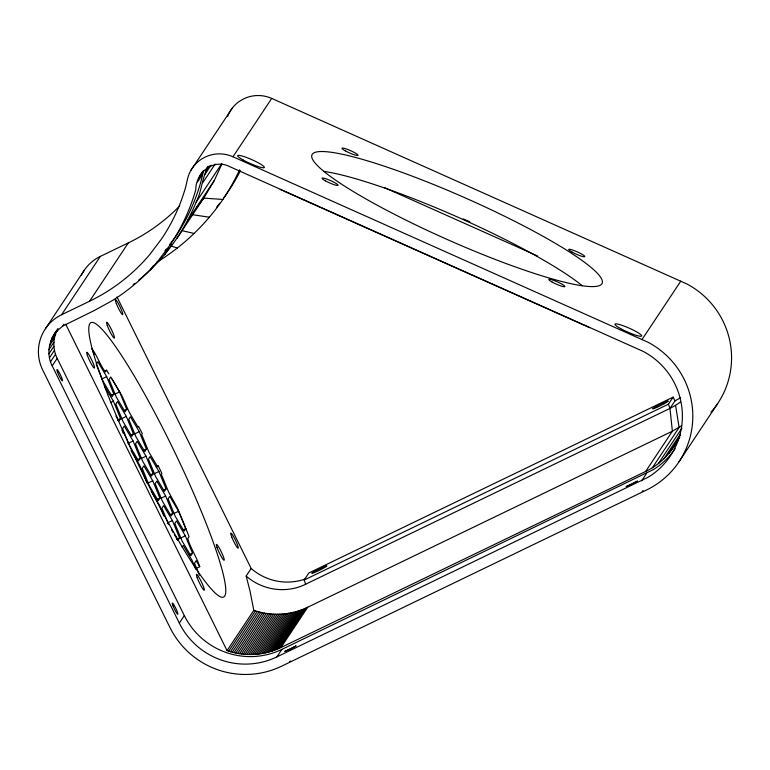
<?xml version="1.0" encoding="UTF-8"?>
<svg xmlns="http://www.w3.org/2000/svg" width="770" height="770" viewBox="0 0 770 770"><rect width="100%" height="100%" fill="white"/><g stroke="black" fill="none" stroke-linecap="round" stroke-linejoin="round"><path stroke-width="1.16" d="M54.073 334.594L56.556 331.389L62.678 326.095L94.421 310.445L112.035 300.772A196.234 194.165 33.6 0 0 157.994 260.982L170.228 244.754A196.234 194.165 33.6 0 0 195.792 189.622C195.58 172.913 213.29 158.447 229.133 166.378L643.402 351.495A73.054 72.284 33.6 0 1 648.504 477.044L276.892 656.897A73.063 72.293 33.6 0 1 179.323 623.094L52.206 365.885C45.805 353.815 49.27 339.021 57.817 328.954M675.155 448.679A73.054 72.284 33.6 0 1 653.489 469.527L281.887 649.389A73.063 72.293 33.6 0 1 184.309 615.577L57.192 358.377C52.591 349.185 52.697 337.683 58.048 328.829M198.593 178.467L203.588 170.95L200.778 182.115A196.234 194.165 33.6 0 1 175.223 237.237L169.747 244.504M138.475 280.29C164.029 259.75 183.693 232.396 196.158 202.144C201.865 191.056 201.827 177.745 208.121 167.052M176.956 238.402L203.713 198.131L214.272 180.507L221.952 163.943M680.295 434.53C673.827 450.604 661.228 463.954 645.635 471.471L280.963 647.522C264.331 655.626 244.504 656.714 227.044 650.621L65.748 324.266M45.401 328.752L84.161 270.405M61.581 314.738L89.561 301.234A185.791 183.828 33.6 0 0 149.977 254.283L161.565 238.912A185.791 183.828 33.6 0 0 185.763 186.715L187.457 179.237A33.148 32.802 33.6 0 1 232.964 156.772L648.244 342.352A83.507 82.621 33.6 0 1 692.808 417.176A83.507 82.621 33.6 0 1 646.473 490.038L281.502 666.233A83.507 82.621 33.6 0 1 169.997 627.588L42.725 370.081A41.753 41.311 33.6 0 1 61.581 314.738L100.341 256.4L128.321 242.897A185.791 183.828 33.6 0 0 179.862 205.754M52.042 338.097L57.028 330.58M56.556 331.389L57.808 329.512M50.483 341.832L55.479 334.324M49.434 345.749L54.42 338.242M62.678 326.095L63.92 324.218M48.905 349.772L53.9 342.265M48.914 353.834L53.9 346.327M49.444 357.867L54.439 350.36M89.561 301.234L128.321 242.897M50.512 361.804L55.498 354.287M52.206 365.885L57.192 358.377M190.941 170.285L232.386 107.954M200.017 175.493L203.107 170.882M197.524 181.98L202.51 174.472M206.649 168.255L207.89 166.378M205.532 171.72L209.45 165.82M204.522 175.021L211.047 165.194M202.789 182.692L215.186 164.029M150.564 269.827L153.172 265.891M196.158 202.144L221.606 163.837M164.597 254.812L169.159 247.93M170.468 245.967L171.768 244.003M187.514 220.788L214.272 180.507M232.964 156.772L271.723 98.425L687.004 284.014A83.507 82.621 33.6 0 1 710.979 412.229M96.163 364.239L97.838 361.717L106.664 376.626L113.816 394.048L112.141 396.569L103.315 381.66L96.606 365.327M108.868 373.864L106.587 370.226L105.394 372.016C99.869 364.682 97.232 355.721 91.774 348.464M104.576 386.271L113.402 401.17L120.563 418.591L118.888 421.113L115.943 416.147M126.742 409.293L125.067 411.815L116.241 396.906L109.09 379.485L110.764 376.963L119.591 391.872L126.742 409.293L123.691 410.766M133.48 433.837L131.805 436.359L122.979 421.459L115.827 404.029L117.502 401.517L126.328 416.416L133.48 433.837L130.428 435.31M140.227 458.391L138.552 460.912L129.726 446.003L122.574 428.582L124.249 426.06L133.075 440.969L140.227 458.391L137.175 459.863M146.406 449.083L144.731 451.605L135.905 436.706L128.754 419.275L130.428 416.762L139.255 431.662L146.406 449.083L143.355 450.556M153.153 473.637L151.478 476.158L142.652 461.249L135.501 443.828L137.175 441.306L146.002 456.215L153.153 473.637L150.102 475.109M195.667 568.664L199.728 566.701C196.687 556.979 190.662 548.529 187.755 538.663L189.064 536.7L188.034 534.043A152.393 19.048 64.2 0 0 177.119 507.449L168.495 491.741L161.344 474.32L161.883 473.512L158.293 465.898L157.658 466.851L148.831 451.952L141.68 434.521L142.296 433.597L138.494 426.291L137.984 427.061L129.167 412.152L122.343 396.608A152.393 19.048 64.2 0 0 112.141 379.196M159.891 498.18L158.216 500.702L149.399 485.803L142.238 468.372L143.913 465.86L152.739 480.759L159.891 498.18L156.839 499.663M166.07 488.883L164.405 491.404L155.578 476.495L148.427 459.074L150.092 456.552L158.918 471.461L166.07 488.883L164.039 489.864M172.817 513.426L171.142 515.948L162.316 501.049L155.165 483.618L156.839 481.106L165.666 496.005L172.817 513.426L169.766 514.909M168.611 524.505L161.912 508.171L163.587 505.649L172.413 520.559L179.564 537.98L177.889 540.501L174.357 534.534M185.743 528.672L184.069 531.194L175.242 516.295L168.091 498.864L169.766 496.352L178.592 511.251L185.743 528.672L182.692 530.155M182.134 547.124L183.25 545.449L192.077 560.348L195.657 569.059M192.481 553.226L190.816 555.747L181.99 540.838L174.838 523.417L176.503 520.895L185.329 535.804L192.481 553.226L189.43 554.698M179.323 623.094L184.309 615.577M227.044 650.621L253.802 610.35L250.058 591.283L246.15 576.027L251.164 568.472L116.992 296.979M228.69 651.17L255.447 610.889C272.503 616.375 291.609 615.086 307.721 607.241L672.393 431.19L681.72 425.685M230.471 651.709L257.228 611.428M232.261 652.2L259.018 611.929M234.061 652.652L260.818 612.371M235.87 653.047L262.628 612.766M237.699 653.403L264.457 613.122M239.528 653.701L266.285 613.43M241.356 653.961L268.124 613.68M243.205 654.173L269.962 613.892M245.053 654.327L271.81 614.056M246.9 654.442L273.658 614.162M248.749 654.51L275.506 614.229M250.606 654.519L277.364 614.248M252.454 654.49L279.212 614.21M254.302 654.413L281.06 614.133M305.671 584.286L304.169 580.041L308.847 572.996L673.134 397.128L674.982 400.862L669.958 408.418L303.101 585.441A54.275 53.707 33.6 0 1 247.141 576.884L246.15 576.027M256.15 654.279L282.908 613.998M257.989 654.105L284.746 613.825M259.827 653.874L286.584 613.603M261.656 653.605L288.413 613.324M263.475 653.287L290.232 613.007M265.294 652.922L292.051 612.641M267.094 652.498L293.851 612.227M268.884 652.036L295.642 611.765M270.655 651.535L297.413 611.255M272.416 650.977L299.174 610.697M274.159 650.381L300.916 610.1M275.891 649.726L302.649 609.455M277.604 649.043L304.362 608.762M279.289 648.301L306.046 608.021M280.963 647.522L307.721 607.241M276.892 656.897L281.887 649.389M642.055 339.464L680.815 281.117M304.169 580.041L668.447 404.183L673.134 397.128M645.635 471.471L672.393 431.19L669.958 408.418L668.447 404.183M641.622 480.827L646.607 473.309M652.373 467.765L679.13 427.485L675.559 405.338A54.237 53.669 33.6 0 0 680.179 402.123M658.417 463.559L681.912 428.197M663.981 458.747L680.295 434.184M668.995 453.376L679.814 437.273M673.423 447.505L677.995 440.632M678.832 462.029L717.592 403.682M206.822 169.015L208.497 166.541M196.841 207.245L203.713 198.131L222.915 199.44A215.051 212.79 33.6 0 0 239.566 169.823M165.001 250.799L166.349 249.018M157.042 261.983L159.14 260.828C184.309 244.937 206.091 223.983 222.915 199.44M133.143 284.582L135.019 283.273M674.982 400.862L680.584 397.782M669.958 408.418L675.559 405.338M104.556 371.207L106.587 370.226M101.573 379.081L106.664 376.626M110.764 395.52L113.816 394.048M114.499 394.327L119.591 391.872M110.351 402.643L113.402 401.17M117.502 420.074L120.563 418.591M121.246 418.87L126.328 416.416M134.163 434.116L139.255 431.662M127.984 443.424L133.075 440.969M140.91 458.67L146.002 456.215M156.252 466.88L158.293 465.898M153.836 473.916L158.918 471.461M147.657 483.214L152.739 480.759M160.574 498.459L165.666 496.005M173.5 513.706L178.592 511.251M167.321 523.013L172.413 520.559M176.513 539.452L179.564 537.98M180.247 538.259L185.329 535.804M192.481 214.705L209.517 217.227M181.845 230.605L194.3 233.502M170.738 245.909L177.447 248.094M253.802 610.35L255.447 610.889M463.261 218.911L469.844 221.856M384.076 187.428L537.585 255.977M280.232 189.459L589.714 327.664M251.164 568.472L252.165 569.319A54.275 53.707 33.6 0 0 305.498 578.905M130.996 450.614L139.822 465.513L146.974 482.934M199.728 566.701L196.177 560.695L194.502 563.207L199.42 575.19M151.247 491.395L159.486 505.312L163.952 516.198M171.412 529.568L173.183 532.551M92.169 349.426L94.142 354.248M121.939 430.074L123.277 433.346M227.622 116.289A33.148 32.802 33.6 0 1 239.383 101.37L243.541 98.926A33.148 32.802 33.6 0 1 271.723 98.425M643.21 490.663A12.522 0.914 -26.3 0 1 642.238 491.202M240.471 170.699A215.051 212.79 33.6 0 1 223.916 197.649M219.691 203.28A215.051 212.79 33.6 0 1 216.774 206.957M323.612 171.335A158.659 22.657 23.9 0 1 457.871 217.188A158.659 22.657 23.9 0 1 582.187 285.699M81.447 275.083A41.753 41.311 33.6 0 1 100.341 256.4M290.704 661.055A12.522 0.914 -26.3 0 1 289.645 661.526M284.91 651.324L290.001 649.37L296.123 645.857L284.91 651.324M626.26 486.525L631.352 484.58L637.473 481.058L626.26 486.525M312.158 572.986L311.994 573.13A8.354 0.616 -26.3 0 0 321.899 569.02A8.354 0.616 -26.3 0 0 324.468 566.604A8.354 0.616 -26.3 0 0 312.158 572.986M325.469 180.873A8.768 1.251 23.9 0 0 338.078 185.32A8.768 1.251 23.9 0 0 326.682 179.044A8.768 1.251 23.9 0 0 325.469 180.873M345.383 150.891A8.768 1.251 23.9 0 0 357.992 155.338A8.768 1.251 23.9 0 0 346.596 149.062A8.768 1.251 23.9 0 0 345.383 150.891M552.234 282.138A8.768 1.251 23.9 0 0 564.853 286.584A8.768 1.251 23.9 0 0 553.457 280.309A8.768 1.251 23.9 0 0 552.234 282.138M572.149 252.165A8.768 1.251 23.9 0 0 584.767 256.612A8.768 1.251 23.9 0 0 573.371 250.327A8.768 1.251 23.9 0 0 572.149 252.165M656.637 407.455A8.768 0.645 -26.3 0 0 668.331 401.083A8.768 0.645 -26.3 0 0 656.425 406.319A8.768 0.645 -26.3 0 0 656.637 407.455M370.457 201.49A158.659 22.657 23.9 0 0 601.543 284.217A158.659 22.657 23.9 0 0 399.37 171.421A158.659 22.657 23.9 0 0 370.457 201.49M620.639 328.607A14.611 2.089 23.9 0 0 641.66 336.018A14.611 2.089 23.9 0 0 622.67 325.556A14.611 2.089 23.9 0 0 620.639 328.607M243.32 160.112A14.611 2.089 23.9 0 0 264.351 167.523A14.611 2.089 23.9 0 0 245.351 157.061A14.611 2.089 23.9 0 0 243.32 160.112M231.789 537.094A8.354 1.04 64.2 0 0 238.103 548.202A8.354 1.04 64.2 0 0 233.618 536.709A8.354 1.04 64.2 0 0 231.789 537.094M116.328 303.553A8.354 1.04 64.2 0 0 122.642 314.661A8.354 1.04 64.2 0 0 118.147 303.168A8.354 1.04 64.2 0 0 116.328 303.553M57.673 372.516A6.266 0.78 64.2 0 0 62.409 380.842A6.266 0.78 64.2 0 0 59.04 372.228A6.266 0.78 64.2 0 0 57.673 372.516M173.048 605.961A6.266 0.78 64.2 0 0 177.783 614.296A6.266 0.78 64.2 0 0 174.415 605.672A6.266 0.78 64.2 0 0 173.048 605.961M87.366 355.384A8.768 1.097 64.2 0 0 94.161 368.022A8.768 1.097 64.2 0 0 90.282 357.126A8.768 1.097 64.2 0 0 87.366 355.384M107.28 325.412A8.768 1.097 64.2 0 0 114.076 338.049A8.768 1.097 64.2 0 0 110.197 327.154A8.768 1.097 64.2 0 0 107.28 325.412M197.139 577.5A8.768 1.097 64.2 0 0 203.935 590.138A8.768 1.097 64.2 0 0 200.056 579.242A8.768 1.097 64.2 0 0 197.139 577.5M217.053 547.518A8.768 1.097 64.2 0 0 223.849 560.165A8.768 1.097 64.2 0 0 219.97 549.26A8.768 1.097 64.2 0 0 217.053 547.518M107.761 394.615A152.393 19.048 64.2 0 0 222.915 597.26A152.393 19.048 64.2 0 0 140.997 387.608A152.393 19.048 64.2 0 0 107.761 394.615"/></g></svg>
